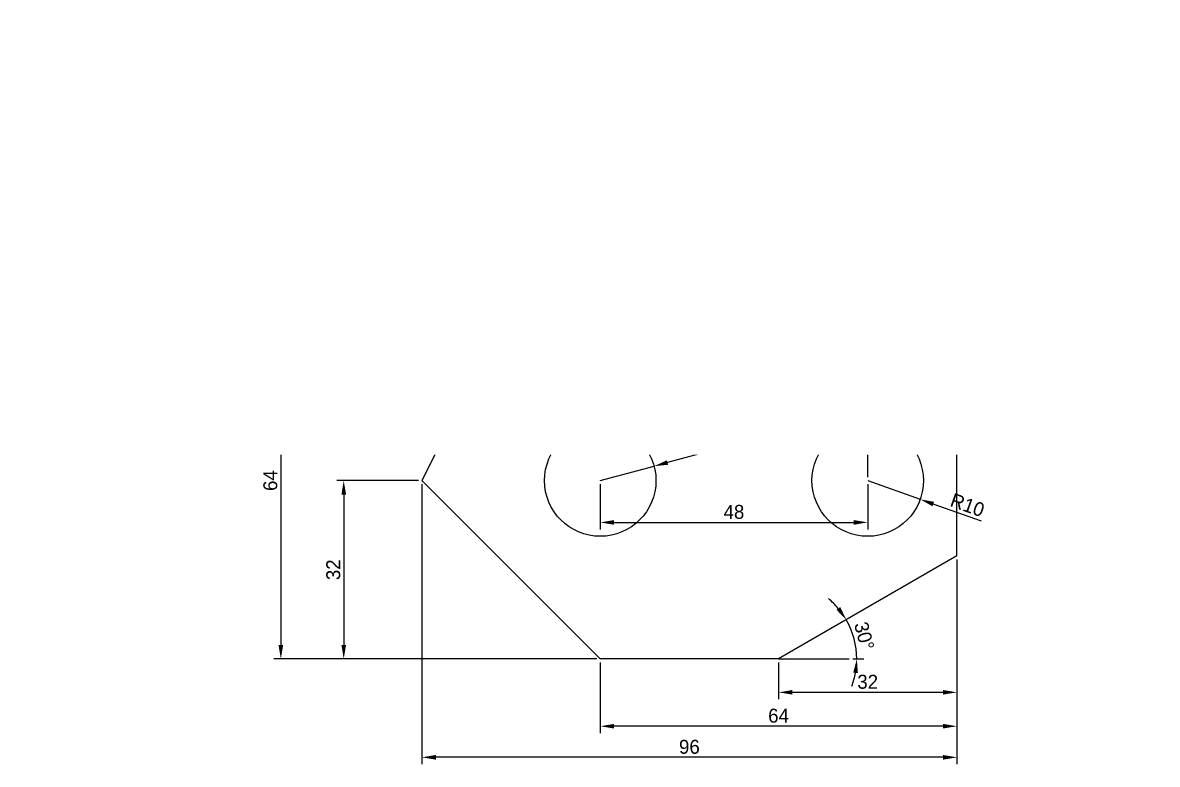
# Model space of a CAD drawing. Header units: millimetres. Extents: x -11614 to -3042, y 13178 to 15416.
# Drawn here: x -7212.5 to -7008.8, y 13836.6 to 13969.7 of the extents above; entities that cross this region are included whole.
import ezdxf

# ---------------------------------------------------------------- set-up
doc = ezdxf.new("R2010")
doc.units = ezdxf.units.MM
doc.header["$LTSCALE"] = 0.5
doc.header["$PDMODE"] = 34
doc.dimstyles.new('ISO-25', dxfattribs={"dimtxt": 2.5, "dimasz": 2.5, "dimexe": 1.25, "dimexo": 0.625, "dimtad": 1, "dimtxsty": 'Standard', "dimcen": 2.5, "dimadec": 0, "dimazin": 0, "dimtfac": 1, "dimtmove": 0, "dimatfit": 3, "dimfxl": 1, "dimarcsym": 0})

# ---------------------------------------------------------------- blocks, each defined once
blk = doc.blocks.new('*D110')
at = {"color": 0, "linetype": 'Continuous', "lineweight": -2, "transparency": 16777216}
for p, q in [((-7092.81, 13920.17), (-7092.81, 13927.95)), ((-7044.81, 13920.17), (-7044.81, 13927.95)), ((-7047.31, 13926.7), (-7090.31, 13926.7))]:
    blk.add_line(p, q, dxfattribs=at)
at = {"color": 0, "linetype": 'Continuous', "transparency": 16777216}
for points in [[(-7090.31, 13927.12), (-7090.31, 13926.29), (-7092.81, 13926.7)], [(-7047.31, 13927.12), (-7047.31, 13926.29), (-7044.81, 13926.7)]]:
    blk.add_solid(points, dxfattribs=at)
at = {"layer": 'Defpoints', "color": 0, "linetype": 'Continuous', "transparency": 16777216}
for p in [(-7092.81, 13926.7), (-7092.81, 13919.54), (-7044.81, 13919.54)]:
    blk.add_point(p, dxfattribs=at)
at = {"color": 0, "linetype": 'Continuous', "transparency": 16777216, "insert": (-7068.81, 13928.58), "char_height": 2.5, "attachment_point": 5}
blk.add_mtext('48', dxfattribs=at)
blk = doc.blocks.new('*D111')
at = {"color": 0, "linetype": 'Continuous', "lineweight": -2, "transparency": 16777216}
for p, q in [((-7124.81, 13920.17), (-7124.81, 13933.08)), ((-7047.31, 13931.83), (-7122.31, 13931.83)), ((-7044.81, 13920.17), (-7044.81, 13933.08))]:
    blk.add_line(p, q, dxfattribs=at)
at = {"color": 0, "linetype": 'Continuous', "transparency": 16777216}
for points in [[(-7122.31, 13932.25), (-7122.31, 13931.41), (-7124.81, 13931.83)], [(-7047.31, 13932.25), (-7047.31, 13931.41), (-7044.81, 13931.83)]]:
    blk.add_solid(points, dxfattribs=at)
at = {"layer": 'Defpoints', "color": 0, "linetype": 'Continuous', "transparency": 16777216}
for p in [(-7124.81, 13931.83), (-7124.81, 13919.54), (-7044.81, 13919.54)]:
    blk.add_point(p, dxfattribs=at)
at = {"color": 0, "linetype": 'Continuous', "transparency": 16777216, "insert": (-7084.81, 13933.7), "char_height": 2.5, "attachment_point": 5}
blk.add_mtext('80', dxfattribs=at)
blk = doc.blocks.new('*D112')
at = {"color": 0, "linetype": 'Continuous', "lineweight": -2, "transparency": 16777216}
for p, q in [((-7060.81, 13888.17), (-7060.81, 13898.03)), ((-7044.81, 13888.17), (-7044.81, 13898.03)), ((-7058.31, 13896.78), (-7047.31, 13896.78))]:
    blk.add_line(p, q, dxfattribs=at)
at = {"color": 0, "linetype": 'Continuous', "transparency": 16777216}
for points in [[(-7058.31, 13897.2), (-7058.31, 13896.36), (-7060.81, 13896.78)], [(-7047.31, 13897.2), (-7047.31, 13896.36), (-7044.81, 13896.78)]]:
    blk.add_solid(points, dxfattribs=at)
at = {"layer": 'Defpoints', "color": 0, "linetype": 'Continuous', "transparency": 16777216}
for p in [(-7044.81, 13896.78), (-7060.81, 13887.54), (-7044.81, 13887.54)]:
    blk.add_point(p, dxfattribs=at)
at = {"color": 0, "linetype": 'Continuous', "transparency": 16777216, "insert": (-7052.81, 13898.66), "char_height": 2.5, "attachment_point": 5}
blk.add_mtext('16', dxfattribs=at)
blk = doc.blocks.new('*D113')
at = {"color": 0, "linetype": 'Continuous', "lineweight": -2, "transparency": 16777216}
for p, q in [((-7108.81, 13886.92), (-7108.81, 13878.79)), ((-7060.81, 13886.92), (-7060.81, 13878.79)), ((-7106.31, 13880.04), (-7063.31, 13880.04))]:
    blk.add_line(p, q, dxfattribs=at)
at = {"color": 0, "linetype": 'Continuous', "transparency": 16777216}
for points in [[(-7106.31, 13880.46), (-7106.31, 13879.62), (-7108.81, 13880.04)], [(-7063.31, 13880.46), (-7063.31, 13879.62), (-7060.81, 13880.04)]]:
    blk.add_solid(points, dxfattribs=at)
at = {"layer": 'Defpoints', "color": 0, "linetype": 'Continuous', "transparency": 16777216}
for p in [(-7108.81, 13887.54), (-7060.81, 13887.54), (-7060.81, 13880.04)]:
    blk.add_point(p, dxfattribs=at)
at = {"color": 0, "linetype": 'Continuous', "transparency": 16777216, "insert": (-7084.81, 13881.91), "char_height": 2.5, "attachment_point": 5}
blk.add_mtext('48', dxfattribs=at)
blk = doc.blocks.new('*D114')
at = {"color": 0, "linetype": 'Continuous', "lineweight": -2, "transparency": 16777216}
for p, q in [((-7044.81, 13873.39), (-7044.81, 13848.3)), ((-7076.81, 13854.92), (-7076.81, 13848.3)), ((-7047.31, 13849.55), (-7074.31, 13849.55))]:
    blk.add_line(p, q, dxfattribs=at)
at = {"color": 0, "linetype": 'Continuous', "transparency": 16777216}
for points in [[(-7074.31, 13849.97), (-7074.31, 13849.14), (-7076.81, 13849.55)], [(-7047.31, 13849.97), (-7047.31, 13849.14), (-7044.81, 13849.55)]]:
    blk.add_solid(points, dxfattribs=at)
at = {"layer": 'Defpoints', "color": 0, "linetype": 'Continuous', "transparency": 16777216}
for p in [(-7044.81, 13874.02), (-7076.81, 13855.54), (-7076.81, 13849.55)]:
    blk.add_point(p, dxfattribs=at)
at = {"color": 0, "linetype": 'Continuous', "transparency": 16777216, "insert": (-7060.81, 13851.43), "char_height": 2.5, "attachment_point": 5}
blk.add_mtext('32', dxfattribs=at)
blk = doc.blocks.new('*D115')
at = {"color": 0, "linetype": 'Continuous', "lineweight": -2, "transparency": 16777216}
for p, q in [((-7044.81, 13873.39), (-7044.81, 13842.22)), ((-7108.81, 13854.92), (-7108.81, 13842.22)), ((-7047.31, 13843.47), (-7106.31, 13843.47))]:
    blk.add_line(p, q, dxfattribs=at)
at = {"color": 0, "linetype": 'Continuous', "transparency": 16777216}
for points in [[(-7106.31, 13843.89), (-7106.31, 13843.06), (-7108.81, 13843.47)], [(-7047.31, 13843.89), (-7047.31, 13843.06), (-7044.81, 13843.47)]]:
    blk.add_solid(points, dxfattribs=at)
at = {"layer": 'Defpoints', "color": 0, "linetype": 'Continuous', "transparency": 16777216}
for p in [(-7044.81, 13874.02), (-7108.81, 13855.54), (-7108.81, 13843.47)]:
    blk.add_point(p, dxfattribs=at)
at = {"color": 0, "linetype": 'Continuous', "transparency": 16777216, "insert": (-7076.81, 13845.35), "char_height": 2.5, "attachment_point": 5}
blk.add_mtext('64', dxfattribs=at)
blk = doc.blocks.new('*D116')
at = {"color": 0, "linetype": 'Continuous', "lineweight": -2, "transparency": 16777216}
for p, q in [((-7140.81, 13886.92), (-7140.81, 13836.64)), ((-7044.81, 13873.39), (-7044.81, 13836.64)), ((-7047.31, 13837.89), (-7138.31, 13837.89))]:
    blk.add_line(p, q, dxfattribs=at)
at = {"color": 0, "linetype": 'Continuous', "transparency": 16777216}
for points in [[(-7138.31, 13838.31), (-7138.31, 13837.47), (-7140.81, 13837.89)], [(-7047.31, 13838.31), (-7047.31, 13837.47), (-7044.81, 13837.89)]]:
    blk.add_solid(points, dxfattribs=at)
at = {"layer": 'Defpoints', "color": 0, "linetype": 'Continuous', "transparency": 16777216}
for p in [(-7140.81, 13887.54), (-7044.81, 13874.02), (-7140.81, 13837.89)]:
    blk.add_point(p, dxfattribs=at)
at = {"color": 0, "linetype": 'Continuous', "transparency": 16777216, "insert": (-7092.81, 13839.76), "char_height": 2.5, "attachment_point": 5}
blk.add_mtext('96', dxfattribs=at)
blk = doc.blocks.new('*D117')
at = {"color": 0, "linetype": 'Continuous', "lineweight": -2, "transparency": 16777216}
for p, q in [((-7141.43, 13887.54), (-7156.09, 13887.54)), ((-7154.84, 13885.04), (-7154.84, 13858.04)), ((-7109.43, 13855.54), (-7156.09, 13855.54))]:
    blk.add_line(p, q, dxfattribs=at)
at = {"color": 0, "linetype": 'Continuous', "transparency": 16777216}
for points in [[(-7155.25, 13885.04), (-7154.42, 13885.04), (-7154.84, 13887.54)], [(-7155.25, 13858.04), (-7154.42, 13858.04), (-7154.84, 13855.54)]]:
    blk.add_solid(points, dxfattribs=at)
at = {"layer": 'Defpoints', "color": 0, "linetype": 'Continuous', "transparency": 16777216}
for p in [(-7140.81, 13887.54), (-7154.84, 13855.54), (-7108.81, 13855.54)]:
    blk.add_point(p, dxfattribs=at)
at = {"color": 0, "linetype": 'Continuous', "transparency": 16777216, "insert": (-7156.71, 13871.54), "char_height": 2.5, "attachment_point": 5, "rotation": 90}
blk.add_mtext('32', dxfattribs=at)
blk = doc.blocks.new('*D118')
at = {"color": 0, "linetype": 'Continuous', "lineweight": -2, "transparency": 16777216}
for p, q in [((-7125.43, 13919.54), (-7167.38, 13919.54)), ((-7166.13, 13917.04), (-7166.13, 13858.04)), ((-7109.43, 13855.54), (-7167.38, 13855.54))]:
    blk.add_line(p, q, dxfattribs=at)
at = {"color": 0, "linetype": 'Continuous', "transparency": 16777216}
for points in [[(-7166.55, 13917.04), (-7165.71, 13917.04), (-7166.13, 13919.54)], [(-7166.55, 13858.04), (-7165.71, 13858.04), (-7166.13, 13855.54)]]:
    blk.add_solid(points, dxfattribs=at)
at = {"layer": 'Defpoints', "color": 0, "linetype": 'Continuous', "transparency": 16777216}
for p in [(-7124.81, 13919.54), (-7166.13, 13855.54), (-7108.81, 13855.54)]:
    blk.add_point(p, dxfattribs=at)
at = {"color": 0, "linetype": 'Continuous', "transparency": 16777216, "insert": (-7168, 13887.54), "char_height": 2.5, "attachment_point": 5, "rotation": 90}
blk.add_mtext('64', dxfattribs=at)
blk = doc.blocks.new('*D119')
at = {"color": 0, "linetype": 'Continuous', "lineweight": -2, "transparency": 16777216}
for p, q in [((-7060.81, 13887.54), (-7051.39, 13884.18)), ((-7040.4, 13880.25), (-7049.04, 13883.34))]:
    blk.add_line(p, q, dxfattribs=at)
at = {"color": 0, "linetype": 'Continuous', "transparency": 16777216}
blk.add_solid([(-7048.9, 13883.73), (-7049.18, 13882.94), (-7051.39, 13884.18)], dxfattribs=at)
at = {"layer": 'Defpoints', "color": 0, "linetype": 'Continuous', "transparency": 16777216}
for p in [(-7060.81, 13887.54), (-7051.39, 13884.18)]:
    blk.add_point(p, dxfattribs=at)
at = {"color": 0, "linetype": 'Continuous', "transparency": 16777216, "insert": (-7042.91, 13883.14), "char_height": 2.5, "attachment_point": 5, "rotation": 340.3297}
blk.add_mtext('R10', dxfattribs=at)
blk = doc.blocks.new('*D120')
at = {"color": 0, "linetype": 'Continuous', "lineweight": -2, "transparency": 16777216}
for p, q in [((-7087.84, 13893.16), (-7096.73, 13890.78)), ((-7108.81, 13887.54), (-7099.15, 13890.13))]:
    blk.add_line(p, q, dxfattribs=at)
at = {"color": 0, "linetype": 'Continuous', "transparency": 16777216}
blk.add_solid([(-7096.84, 13891.18), (-7096.62, 13890.38), (-7099.15, 13890.13)], dxfattribs=at)
at = {"layer": 'Defpoints', "color": 0, "linetype": 'Continuous', "transparency": 16777216}
for p in [(-7099.15, 13890.13), (-7108.81, 13887.54)]:
    blk.add_point(p, dxfattribs=at)
at = {"color": 0, "linetype": 'Continuous', "transparency": 16777216, "insert": (-7091.54, 13894.11), "char_height": 2.5, "attachment_point": 5, "rotation": 15.0009}
blk.add_mtext('R10', dxfattribs=at)
blk = doc.blocks.new('*D121')
at = {"color": 0, "linetype": 'Continuous', "lineweight": -2, "transparency": 16777216}
blk.add_line((-7063.49, 13855.54), (-7061.51, 13855.54), dxfattribs=at)
for start, end in [(40.2136, 50.4271), (0, 30), (339.5729, 349.7864)]:
    blk.add_arc((-7076.81, 13855.54), 14.04, start, end, dxfattribs=at)
at = {"color": 0, "linetype": 'Continuous', "transparency": 16777216}
for points in [[(-7065.74, 13864.85), (-7066.42, 13864.37), (-7064.64, 13862.57)], [(-7063.4, 13853.09), (-7062.57, 13853.02), (-7062.76, 13855.54)]]:
    blk.add_solid(points, dxfattribs=at)
at = {"layer": 'Defpoints', "color": 0, "linetype": 'Continuous', "transparency": 16777216}
for p in [(-7044.81, 13874.02), (-7062.98, 13857.98), (-7076.81, 13855.54), (-7076.81, 13855.54), (-7064.12, 13855.54)]:
    blk.add_point(p, dxfattribs=at)
at = {"color": 0, "linetype": 'Continuous', "transparency": 16777216, "insert": (-7061.43, 13859.66), "char_height": 2.5, "attachment_point": 5, "rotation": 285}
blk.add_mtext('30°', dxfattribs=at)

msp = doc.modelspace()

# ---------------------------------------------------------------- linework, layer by layer
at = {"linetype": 'Continuous'}
for p, q in [((-7124.806, 13919.544), (-7140.806, 13887.544)), ((-7107.806, 13919.544), (-7124.806, 13919.544)), ((-7044.806, 13919.544), (-7077.806, 13919.544)), ((-7044.806, 13874.019), (-7044.806, 13919.544)), ((-7140.806, 13887.544), (-7140.806, 13887.544)), ((-7140.806, 13887.544), (-7108.806, 13855.544)), ((-7044.806, 13874.019), (-7076.806, 13855.544)), ((-7076.806, 13855.544), (-7108.806, 13855.544)), ((-7076.806, 13855.544), (-7064.116, 13855.544))]:
    msp.add_line(p, q, dxfattribs=at)
for centre in [(-7108.806, 13887.544), (-7060.806, 13887.544)]:
    msp.add_circle(centre, 10, dxfattribs=at)
msp.add_arc((-7092.806, 13919.544), 15, 180, 0, dxfattribs=at)

# ---------------------------------------------------------------- dimensions: what is measured, and where the dimension line sits
for base, p1, p2, picture, middle in [((-7124.806, 13931.83), (-7044.806, 13919.544), (-7124.806, 13919.544), '*D111', (-7084.806, 13933.705)), ((-7092.806, 13926.705), (-7044.806, 13919.544), (-7092.806, 13919.544), '*D110', (-7068.806, 13928.58)), ((-7044.806, 13896.781), (-7060.806, 13887.544), (-7044.806, 13887.544), '*D112', (-7052.806, 13898.656)), ((-7140.806, 13837.889), (-7044.806, 13874.019), (-7140.806, 13887.544), '*D116', (-7092.806, 13839.764)), ((-7060.806, 13880.039), (-7108.806, 13887.544), (-7060.806, 13887.544), '*D113', (-7084.806, 13881.914)), ((-7108.806, 13843.473), (-7044.806, 13874.019), (-7108.806, 13855.544), '*D115', (-7076.806, 13845.348)), ((-7076.806, 13849.555), (-7044.806, 13874.019), (-7076.806, 13855.544), '*D114', (-7060.806, 13851.43))]:
    dim = msp.add_linear_dim(base=base, p1=p1, p2=p2, dimstyle='ISO-25', dxfattribs=at)
    dim.commit()
    dim.dimension.update_dxf_attribs({"geometry": picture, "text_midpoint": middle})
for base, p1, picture, middle in [((-7166.129, 13855.544), (-7124.806, 13919.544), '*D118', (-7168.004, 13887.544)), ((-7154.838, 13855.544), (-7140.806, 13887.544), '*D117', (-7156.713, 13871.544))]:
    dim = msp.add_linear_dim(base=base, p1=p1, p2=(-7108.806, 13855.544), angle=90, dimstyle='ISO-25', dxfattribs=at)
    dim.commit()
    dim.dimension.update_dxf_attribs({"geometry": picture, "text_midpoint": middle})
dim = msp.add_radius_dim(center=(-7108.806, 13887.544), mpoint=(-7099.147, 13890.132), dimstyle='ISO-25', dxfattribs=at)
dim.commit()
dim.dimension.update_dxf_attribs({"geometry": '*D120', "text_midpoint": (-7091.056, 13892.3), "dimtype": 164})
dim = msp.add_radius_dim(center=(-7060.806, 13887.544), mpoint=(-7051.39, 13884.178), dimstyle='ISO-25', dxfattribs=at)
dim.commit()
dim.dimension.update_dxf_attribs({"geometry": '*D119', "text_midpoint": (-7042.912, 13883.138)})
dim = msp.add_angular_dim_2l(base=(-7062.977, 13857.982), line1=((-7076.806, 13855.544), (-7064.116, 13855.544)), line2=((-7044.806, 13874.019), (-7076.806, 13855.544)), dimstyle='ISO-25', dxfattribs=at)
dim.commit()
dim.dimension.update_dxf_attribs({"geometry": '*D121', "text_midpoint": (-7061.431, 13859.664)})

# ---------------------------------------------------------------- next in the draw order: wipeouts: each hides what was drawn before it
at = {"color": 141, "linetype": 'Continuous', "lineweight": 0, "ltscale": 0.5, "true_color": 0xadddf7}
msp.add_wipeout([(-7212.453, 13969.695), (-7008.836, 13969.695), (-7008.836, 13892.222), (-7212.453, 13892.222)], dxfattribs=at)

doc.saveas('drawing.dxf')
